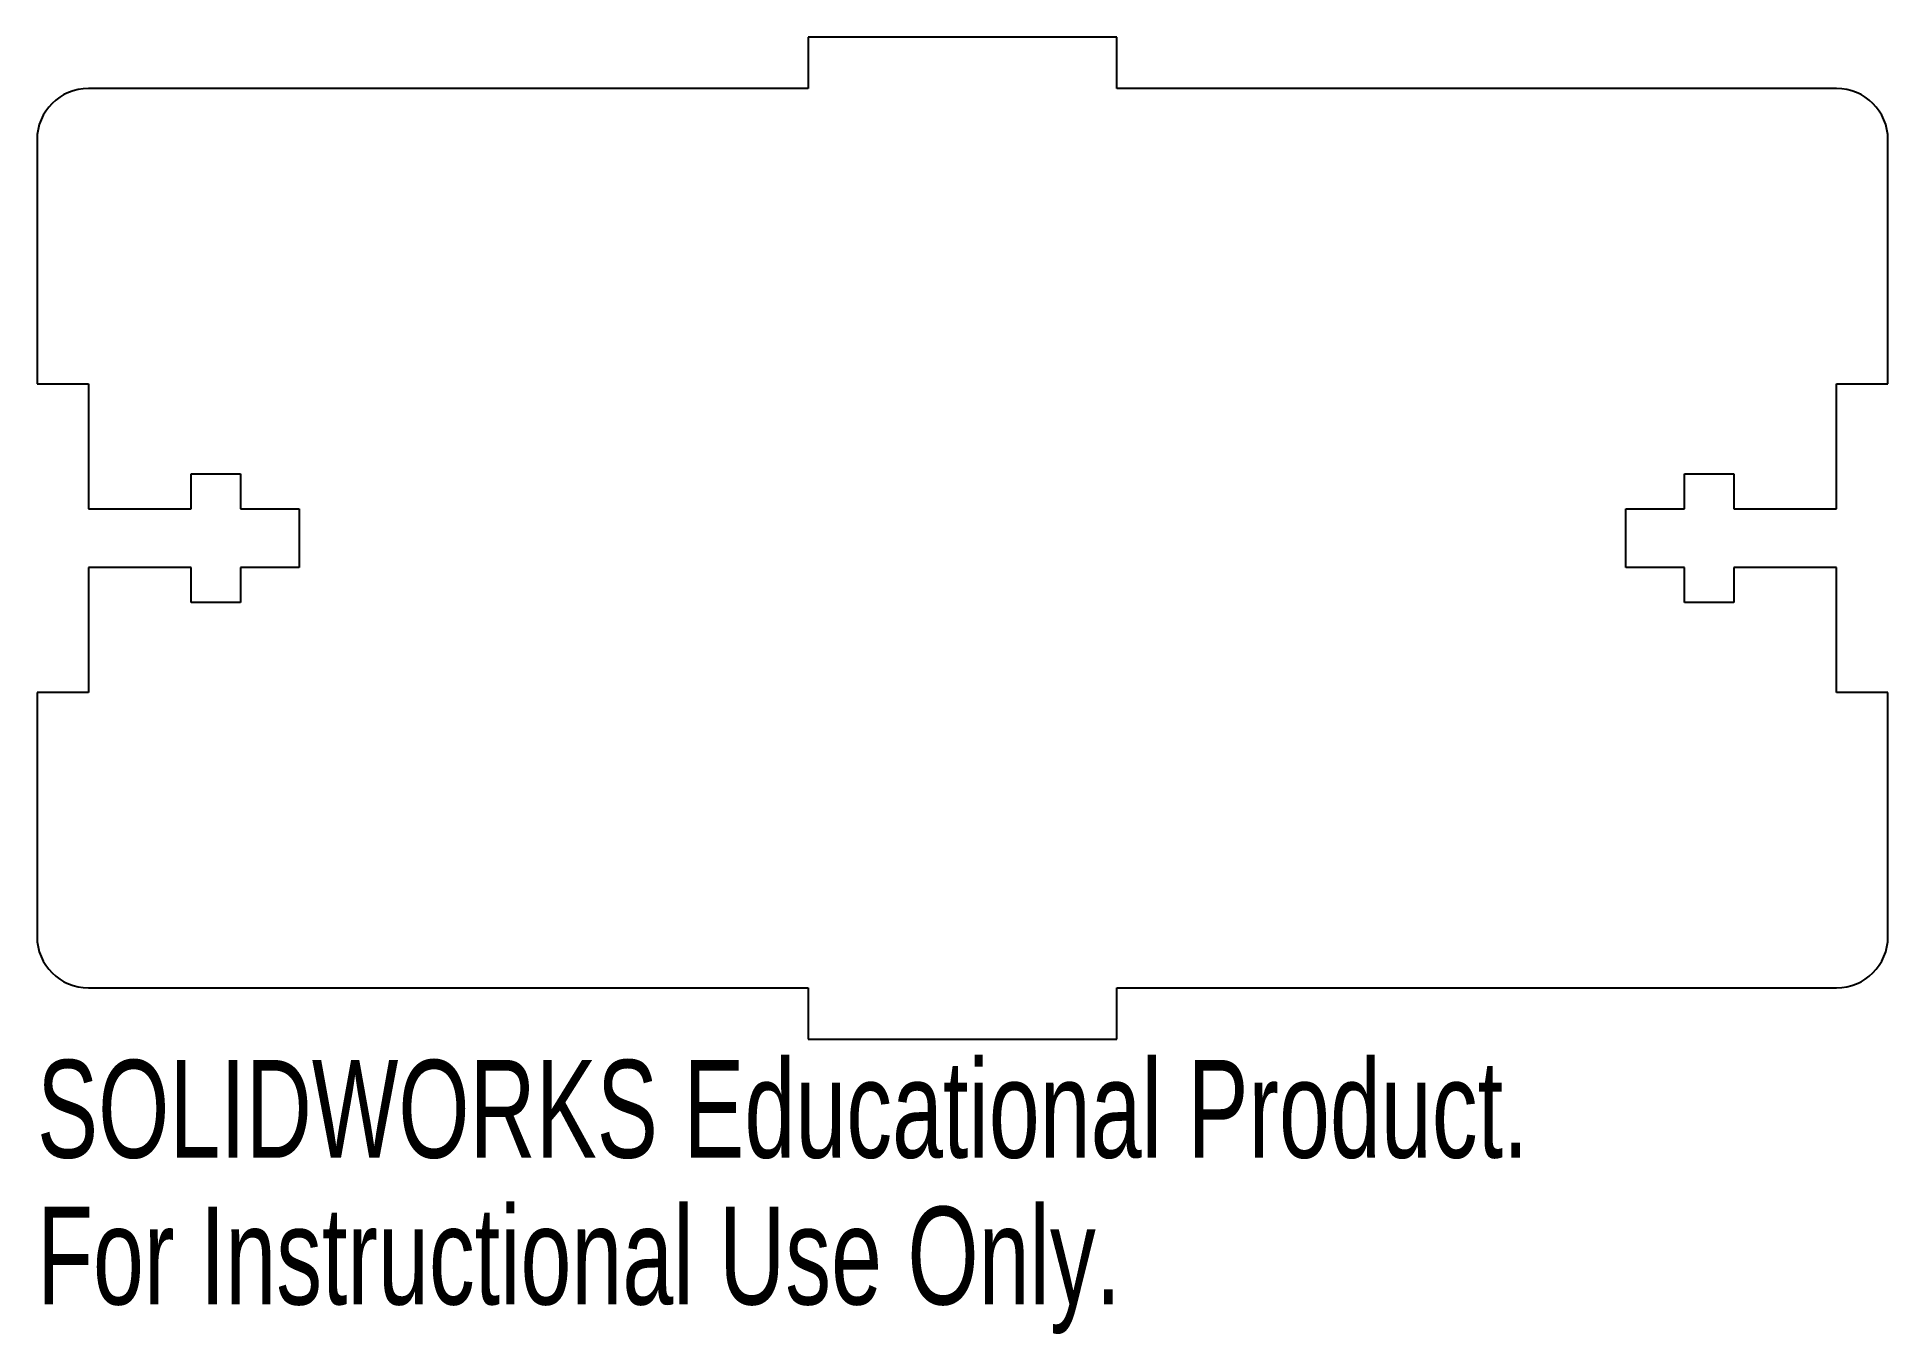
# Model space of a CAD drawing. Header units: inches. Extents: x -1.8 to 1.8, y -1.55 to 0.97.
import ezdxf

# ---------------------------------------------------------------- set-up
doc = ezdxf.new("R2010")
doc.units = ezdxf.units.IN
doc.header["$MEASUREMENT"] = 0
doc.styles.add('SLDTEXTSTYLE0', font='TXT', dxfattribs={"width": 0.7})

msp = doc.modelspace()

# ---------------------------------------------------------------- linework, layer by layer
at = {"color": 7, "linetype": 'Continuous', "lineweight": 25}
for p, q in [((-0.3, 0.975), (-0.3, 0.875)), ((0.3, 0.975), (-0.3, 0.975)), ((0.3, 0.875), (0.3, 0.975)), ((-0.3, 0.875), (-1.7, 0.875)), ((1.7, 0.875), (0.3, 0.875)), ((-1.8, 0.775), (-1.8, 0.3)), ((1.8, 0.3), (1.8, 0.775)), ((-1.8, 0.3), (-1.7, 0.3)), ((-1.7, 0.3), (-1.7, 0.057)), ((1.7, 0.3), (1.8, 0.3)), ((1.7, 0.057), (1.7, 0.3)), ((-1.5, 0.125), (-1.40425, 0.125)), ((-1.5, 0.057), (-1.5, 0.125)), ((-1.40425, 0.125), (-1.40425, 0.057)), ((1.40425, 0.125), (1.5, 0.125)), ((1.40425, 0.057), (1.40425, 0.125)), ((1.5, 0.125), (1.5, 0.057)), ((-1.7, 0.057), (-1.5, 0.057)), ((-1.40425, 0.057), (-1.29, 0.057)), ((-1.29, 0.057), (-1.29, -0.057)), ((1.29, 0.057), (1.40425, 0.057)), ((1.29, -0.057), (1.29, 0.057)), ((1.5, 0.057), (1.7, 0.057)), ((-1.7, -0.057), (-1.7, -0.3)), ((-1.5, -0.057), (-1.7, -0.057)), ((-1.5, -0.125), (-1.5, -0.057)), ((-1.40425, -0.057), (-1.40425, -0.125)), ((-1.29, -0.057), (-1.40425, -0.057)), ((1.40425, -0.057), (1.29, -0.057)), ((1.40425, -0.125), (1.40425, -0.057)), ((1.5, -0.057), (1.5, -0.125)), ((1.7, -0.057), (1.5, -0.057)), ((1.7, -0.3), (1.7, -0.057)), ((-1.40425, -0.125), (-1.5, -0.125)), ((1.5, -0.125), (1.40425, -0.125)), ((-1.8, -0.3), (-1.8, -0.775)), ((-1.7, -0.3), (-1.8, -0.3)), ((1.8, -0.3), (1.7, -0.3)), ((1.8, -0.775), (1.8, -0.3)), ((-1.7, -0.875), (-0.3, -0.875)), ((-0.3, -0.875), (-0.3, -0.975)), ((0.3, -0.875), (1.7, -0.875)), ((0.3, -0.975), (0.3, -0.875)), ((-0.3, -0.975), (0.3, -0.975))]:
    msp.add_line(p, q, dxfattribs=at)
for centre, start, end in [((-1.7, 0.775), 90, 180), ((1.7, 0.775), 0, 90), ((-1.7, -0.775), 180, 270), ((1.7, -0.775), 270, 0)]:
    msp.add_arc(centre, 0.1, start, end, dxfattribs=at)

# ---------------------------------------------------------------- texts
at = {"color": 7, "linetype": 'Continuous', "char_height": 0.1903, "attachment_point": 1, "style": 'SLDTEXTSTYLE0'}
for s, insert in [('SOLIDWORKS Educational Product.', (-1.8, -1.01514)), ('For Instructional Use Only.', (-1.8, -1.30059))]:
    msp.add_mtext(s, dxfattribs=dict(at, insert=insert))

doc.saveas('drawing.dxf')
